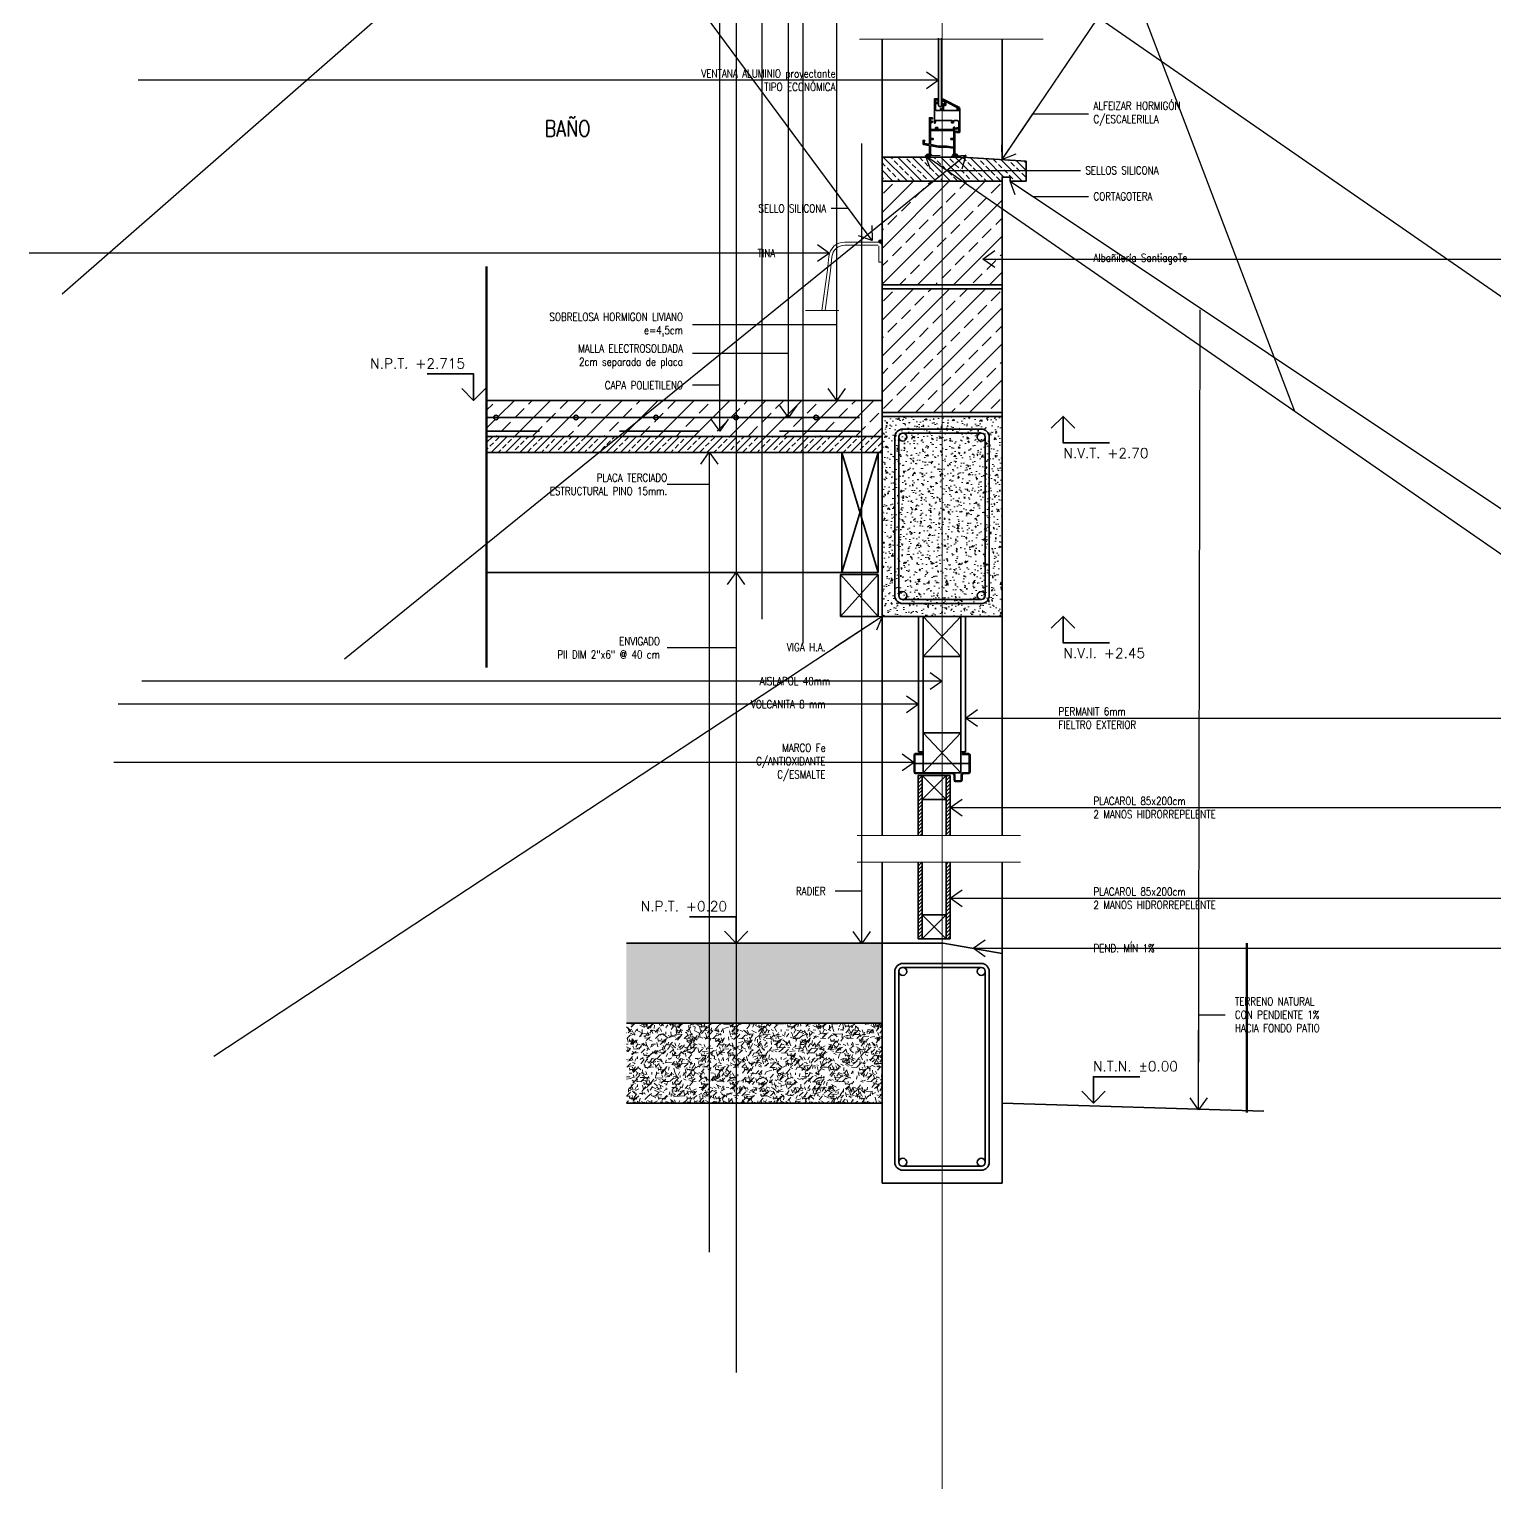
# Model space of a CAD drawing. Header units: metres. Extents: x 72 to 223, y -23 to 139.
# Drawn here: x 158.545 to 160.377, y 127.438 to 129.262 of the extents above; entities that cross this region are included whole.
import ezdxf

# ---------------------------------------------------------------- set-up
doc = ezdxf.new("R2010")
doc.units = ezdxf.units.M
doc.header["$LTSCALE"] = 5
doc.header["$MEASUREMENT"] = 0
doc.linetypes.add('HIDDEN', pattern=[0.375, 0.25, -0.125])
doc.layers.get('0').update_dxf_attribs({"color": 30})
for name, color, linetype, lineweight in [('A-ANNO-NOTE', 7, 'Continuous', 35), ('A-ANNO-SYMB', 3, 'Continuous', 18), ('A-DETL-MBND', 3, 'Continuous', 18), ('A-DETL-OTLN', 1, 'Continuous', 50), ('A-DETL-PATT', 8, 'Continuous', 18), ('A-ELEV-MBE1', 7, 'Continuous', 35), ('A-FLOR-OVHD', 3, 'HIDDEN', 18), ('A-WALL-BATT', 8, 'BATTING', 18), ('A-WALL-FULL', 7, 'Continuous', 35), ('A-WALL-FULL-EXTR', 7, 'Continuous', 35)]:
    doc.layers.add(name, color=color, linetype=linetype, lineweight=lineweight)
doc.styles.add('E-ROMANS', font='romans.shx', dxfattribs={"width": 0.8})
doc.linetypes.add('BATTING', pattern='A,0.0001,-0.1,[134,ltypeshp.shx,S=0.1,R=0,X=-0.1,Y=0],-0.2,[134,ltypeshp.shx,S=0.1,R=180,X=0.1,Y=0],-0.1', length=0.4001)
doc.dimstyles.new('E-0005_TICK_18', dxfattribs={"dimscale": 0.001, "dimtxt": 9, "dimasz": 9, "dimexe": 4.5, "dimexo": 3, "dimgap": 4.5, "dimtad": 0, "dimdec": 0, "dimlfac": 1000, "dimzin": 0, "dimdsep": 46, "dimtxsty": 'E-ROMANS', "dimblk": 'OBLIQUE', "dimcen": 4.5, "dimclrd": 256, "dimclre": 256, "dimclrt": 256, "dimadec": 0, "dimazin": 0, "dimtfac": 1, "dimtdec": 0, "dimtmove": 1, "dimatfit": 3, "dimldrblk": 'OPEN90', "dimfxl": 1, "dimtfill": 1, "dimtolj": 1, "dimtzin": 0, "dimarcsym": 0})
pattern_1 = [(45, (0, 0), (-0.02245064030267288, 0.02245064030267288), []), (45, (-0.01122532015133644, 0.01122532015133644), (-0.02245064030267288, 0.02245064030267288), [0.015875, -0.0079375])]

# ---------------------------------------------------------------- blocks, each defined once
blk = doc.blocks.new('_Oblique')
at = {"color": 0, "linetype": 'ByBlock', "lineweight": -2}
blk.add_line((-0.5, -0.5), (0.5, 0.5), dxfattribs=at)
blk = doc.blocks.new('NIVEL DS')
for points in [[(0, 0), (0, 0.0658523979373058), (0.1162625308497809, 0.0658523979373058)], [(0.02935353699649568, 0.02935353699649568), (0, 0), (-0.02935353699649568, 0.02935353699649568)]]:
    blk.add_lwpolyline(points)
at = {"style": 'E-ROMANS'}
blk.add_attdef('NIVEL', (-7.275957614183426e-12, 0.07944050769401656), '', height=0.025, dxfattribs=at)

msp = doc.modelspace()

# ---------------------------------------------------------------- hatches: boundary and pattern name
at = {"layer": 'A-DETL-PATT'}
h = msp.add_hatch(color=256, dxfattribs=at)
edge = h.paths.add_edge_path()
edge.add_arc((159.6684583497656, 129.104355341128), 0.001843048095963695, 0, 360)
h = msp.add_hatch(color=256, dxfattribs=at)
edge = h.paths.add_edge_path()
edge.add_arc((159.7036433961455, 129.104355341128), 0.001843048095963695, 0, 360)
h = msp.add_hatch(dxfattribs=at)
h.set_pattern_fill('BRASS', color=256, scale=0.002, angle=135, style=0)
h.set_pattern_definition([(135, (0, 0), (-0.008980256121069154, -0.008980256121069152), []), (135, (-0.004490128060534577, -0.004490128060534576), (-0.008980256121069154, -0.008980256121069152), [0.00635, -0.003175])])
h.paths.add_polyline_path([(159.791076779134, 129.0975058493514), (159.711179326877, 129.1025058029221), (159.686076797816, 129.1025096164625), (159.686076797816, 129.072505837637), (159.7610767978161, 129.0725058458371), (159.7610767946048, 129.0775058470085), (159.7710767820627, 129.0775058470086), (159.7710767820627, 129.0725058470086), (159.7910767820628, 129.0725058493514)])
h.paths.add_polyline_path([(159.686076797816, 129.1025096164626), (159.6110766575549, 129.1025210103769), (159.611076661071, 129.0725058458371), (159.611076797816, 129.0725058458371), (159.611076797816, 129.0725058294368), (159.686076797816, 129.0725058376369)])
h = msp.add_hatch(dxfattribs=at)
h.set_pattern_fill('BRASS', color=256, scale=0.005, angle=45, style=0)
h.set_pattern_definition(pattern_1)
h.paths.add_polyline_path([(159.686076797816, 128.9429865565869), (159.7610767978161, 128.9429865565869), (159.7610767978161, 129.0725058458371), (159.686076797816, 129.072505837637)])
h.paths.add_polyline_path([(159.686076797816, 129.072505837637), (159.611076797816, 129.0725058294368), (159.611076797816, 128.9429865565869), (159.686076797816, 128.9429865565869)])
h.paths.add_polyline_path([(159.686076797816, 128.9379865565869), (159.611076797816, 128.9379865565869), (159.6110767978159, 128.7834396764865), (159.686076797816, 128.7834396764865)])
h.paths.add_polyline_path([(159.686076797816, 128.7834396764865), (159.7610767978161, 128.7834396764865), (159.7610767978161, 128.9379865565869), (159.686076797816, 128.9379865565869)])
h = msp.add_hatch(color=256, dxfattribs=at)
edge = h.paths.add_edge_path()
edge.add_arc((159.6091144292407, 128.9970061241661), 0.001843048095963695, 0, 360)
h = msp.add_hatch(dxfattribs=at)
h.set_pattern_fill('BRASS', color=256, scale=0.005, angle=45, style=0)
h.set_pattern_definition(pattern_1)
h.paths.add_polyline_path([(159.1168051276366, 128.7984396764865), (159.1168051276366, 128.7769840874129), (159.1257953795019, 128.7769840874129, -1), (159.1315425124697, 128.7769840874129), (159.2257953795019, 128.7769840874129, -1), (159.2315425124697, 128.7769840874129), (159.3257953795019, 128.7769840874129, -1), (159.3315425124698, 128.7769840874129), (159.4257953795019, 128.7769840874129, -1), (159.4315425124697, 128.7769840874129), (159.5257953795019, 128.7769840874129, -1), (159.5315425124697, 128.7769840874129, -1), (159.5257953795019, 128.7769840874129), (159.4315425124697, 128.7769840874129, -1), (159.4257953795019, 128.7769840874129), (159.3315425124698, 128.7769840874129, -1), (159.3257953795019, 128.7769840874129), (159.2315425124697, 128.7769840874129, -1), (159.2257953795019, 128.7769840874129), (159.1315425124697, 128.7769840874129, -1), (159.1257953795019, 128.7769840874129), (159.1168051276366, 128.7769840874129), (159.1168051276366, 128.7534396764865), (159.611076797816, 128.7534396764865), (159.611076797816, 128.7784396764865), (159.611076797816, 128.7834396764865), (159.611076797816, 128.7984396764865)])
h = msp.add_hatch(dxfattribs=at)
h.set_pattern_fill('AR-CONC', color=256, scale=0.0001, angle=135, style=0)
h.set_pattern_definition([(355, (339.3811881089044, 67.79424981607343), (0.01175533794048302, 0.01400946503457718), [0.001905, -0.020955]), (49.99999999999999, (339.3811881089044, 67.79424981607343), (0.01101770065371545, -0.01600178890082975), [0.001524, -0.016764]), (304.549, (339.3821677169614, 67.79541726704684), (0.02277302368291714, -0.001992215808414074), [0.001619, -0.017809]), (358.8158, (339.3847802113528, 67.790657713625), (0.01619534128742705, 0.02214102432304705), [0.002857499999999999, -0.03143249999999998]), (308.3644, (339.3861298236397, 67.79250279563342), (0.03428264324821823, -0.0007086144335227522), [0.002428499999999999, -0.02671349999999999]), (53.81599999999999, (339.3847802113528, 67.790657713625), (0.03428263853310613, -0.0007085572019157396), [0.002286, -0.025146]), (24.00000000000001, (339.385678236965, 67.79335179046132), (0.003489526803562184, 0.01795205512851443), [0.001905, -0.020955]), (79, (339.385678236965, 67.79335179046132), (0.01739411931937545, -0.008653992652234552), [0.001524, -0.016764]), (333.5486, (339.3859690275576, 67.794847787994), (0.02088364560657961, 0.009298003961538634), [0.001619, -0.017809]), (7.499999999999999, (339.3811881089044, 67.79424981607343), (0.006197341367358698, -0.005760546906781041), [0, -0.0165608, 0, -0.017018, 0, -0.0168275]), (37.50000000000001, (339.3811881089044, 67.79424981607343), (0.01180870002746923, -0.002358972731942486), [0, -0.0097028, 0, -0.0161798, 0, -0.006413500000000001]), (77.5, (339.3771829146744, 67.79024462184344), (0.009182619558271356, 0.009992786303251578), [0, -0.006350000000000001, 0, -0.019812, 0, -0.026289]), (87.50000000000004, (339.3753868634502, 67.78844857061922), (0.01227223928811142, 0.008676390441821676), [0, -0.008255, 0, -0.0131572, 0, -0.018669])])
h.paths.add_polyline_path([(159.7610767978161, 128.7784396764865), (159.7610767978161, 128.5284396764865), (159.611076797816, 128.5284396764865), (159.611076797816, 128.7784396764865)])
h = msp.add_hatch(dxfattribs=at)
h.set_pattern_fill('BRASS', color=256, scale=0.002, angle=45, style=0)
h.set_pattern_definition([(45, (0, 0), (-0.008980256121069152, 0.008980256121069154), []), (45, (-0.004490128060534576, 0.004490128060534577), (-0.008980256121069152, 0.008980256121069154), [0.00635, -0.003175])])
h.paths.add_polyline_path([(159.611076797816, 128.7334396764865), (159.611076797816, 128.7534396764865), (159.1168051276366, 128.7534396764865), (159.1168051276366, 128.7334396764865)])
h = msp.add_hatch(dxfattribs=at)
h.set_pattern_fill('LINE', color=256, scale=0.001, angle=45, style=0)
h.set_pattern_definition([(45, (0, 0), (-0.002245064030267288, 0.002245064030267288), [])])
h.paths.add_polyline_path([(159.6610767978256, 128.3293901075618), (159.6560767978255, 128.3293901075544), (159.6560767978703, 128.2544175883876), (159.6610767978705, 128.2544175883876)])
h.paths.add_polyline_path([(159.6960767978255, 128.3293901076142), (159.6910767978256, 128.3293901076067), (159.6910767978705, 128.2544175883876), (159.6960767978703, 128.2544175883876)])
h.paths.add_polyline_path([(159.6560767978704, 128.2210064357572), (159.6610767978705, 128.2210064357572), (159.6610767978705, 128.1254386999267), (159.6560767978704, 128.1254386999342)])
h = msp.add_hatch(dxfattribs=at)
h.set_pattern_fill('LINE', color=256, scale=0.001, angle=45.00000000000001, style=0)
h.set_pattern_definition([(45.00000000000001, (339.4175803964099, 67.79424981608094), (0.002245064030267288, -0.002245064030267288), [])])
h.paths.add_polyline_path([(159.6910767978705, 128.2210064357647), (159.6960767978706, 128.2210064357647), (159.6960767978706, 128.1254386999342), (159.6910767978705, 128.1254386999417)])
h = msp.add_hatch(dxfattribs=at)
h.set_pattern_fill('AR-CONC', color=256, scale=5e-05, angle=135, style=0)
h.set_pattern_definition([(355, (339.3811881089044, 67.79424981607343), (0.005877668970241509, 0.00700473251728859), [0.0009525000000000001, -0.0104775]), (49.99999999999999, (339.3811881089044, 67.79424981607343), (0.005508850326857724, -0.008000894450414877), [0.0007620000000000001, -0.008382]), (304.549, (339.3816779129329, 67.79483354156014), (0.01138651184145857, -0.000996107904207037), [0.0008095000000000001, -0.008904500000000001]), (358.8158, (339.3829841601286, 67.79245376484923), (0.008097670643713525, 0.01107051216152352), [0.001428749999999999, -0.01571624999999999]), (308.3644, (339.383658966272, 67.79337630585343), (0.01714132162410911, -0.0003543072167613761), [0.001214249999999999, -0.01335675]), (53.81599999999999, (339.3829841601286, 67.79245376484923), (0.01714131926655307, -0.0003542786009578698), [0.001143, -0.012573]), (24.00000000000001, (339.3834331729347, 67.79380080326737), (0.001744763401781092, 0.008976027564257215), [0.0009525000000000001, -0.0104775]), (79, (339.3834331729347, 67.79380080326737), (0.008697059659687726, -0.004326996326117276), [0.000762, -0.008381999999999999]), (333.5486, (339.383578568231, 67.79454880203372), (0.01044182280328981, 0.004649001980769317), [0.0008095000000000001, -0.008904500000000001]), (7.499999999999999, (339.3811881089044, 67.79424981607343), (0.003098670683679349, -0.00288027345339052), [0, -0.0082804, 0, -0.008509000000000001, 0, -0.008413750000000001]), (37.50000000000001, (339.3811881089044, 67.79424981607343), (0.005904350013734615, -0.001179486365971243), [0, -0.0048514, 0, -0.0080899, 0, -0.00320675]), (77.5, (339.3791855117894, 67.79224721895844), (0.004591309779135678, 0.004996393151625789), [0, -0.003175, 0, -0.009906, 0, -0.0131445]), (87.50000000000004, (339.3782874861773, 67.79134919334632), (0.00613611964405571, 0.004338195220910838), [0, -0.0041275, 0, -0.0065786, 0, -0.0093345])])
h.paths.add_polyline_path([(159.611076797816, 128.1200250517696), (159.611076797816, 128.0200250517696), (159.291748320881, 128.0200250517696), (159.2917483208811, 128.1200250517696)])
h = msp.add_hatch(dxfattribs=at)
h.set_pattern_fill('GRAVEL', color=256, scale=0.001, angle=135, style=0)
h.set_pattern_definition([(176.9872, (339.4120801899609, 67.78922087264564), (-0.305329028827521, 0.01796058877666498), [0.003417209999999999, -0.3383049999999999]), (220.0303, (339.4086676926349, 67.78940047776805), (0.2334868810489833, 0.1975661100570083), [0.00586405, -0.58054]), (272.4896, (339.4041775645744, 67.7856287701972), (-0.01796083591410649, 0.3771708193866129), [0.00413482, -0.409347]), (137.7263, (339.3926828367394, 67.7831142984833), (0.3771705635087281, -0.3412496950004952), [0.00534005, -0.528664]), (112.1662999999999, (339.3887315240461, 67.78670640093173), (0.1257234532860358, -0.3053290856092168), [0.00523634, -0.518398]), (47.72629999999999, (339.3867558676994, 67.79155573923711), (-0.3412496950004952, -0.3771705635087281), [0.00534005, -0.528664]), (7.305799999999993, (339.3903479701479, 67.79550705193037), (-0.413091768970128, -0.05388184434795246), [0.007061939999999999, -0.6991310000000001]), (332.7447, (339.3973525699223, 67.79640507754249), (0.5208552211018236, -0.2694075467402266), [0.006667200000000001, -0.660053]), (283.5703999999999, (339.4032795389622, 67.79335179046132), (0.08980224955131447, -0.3771705194633477), [0.00535813, -0.530455]), (229.7636, (339.4045367748192, 67.78814324191111), (0.179605135788058, 0.2155258231623043), [0.00611713, -0.299739]), (182.6026, (339.4005854621259, 67.78347350872815), (-0.4130915310262343, -0.01796077575681343), [0.007910780000000001, -0.783168]), (266.1859, (339.4102841387366, 67.80107481072545), (-0.01796059792297926, -0.2334864132963072), [0.00270005, -0.267306]), (233.5308, (339.4101045336142, 67.79838073388913), (0.197565187740539, 0.2694074177290746), [0.005136819999999999, -0.508546]), (180, (339.4070512465331, 67.79424981607343), (-0.0179605, 0.01796049999999999), [0.00359209, -0.0323289]), (201.8014, (339.4079492721452, 67.79083731874744), (0.1257240460207551, 0.05388168204594174), [0.00193441, -0.191506]), (113.1986, (339.4061532209209, 67.79011889825773), (0.03592104659435559, -0.07184209627842603), [0.00273566, -0.134048]), (14.03620000000001, (339.4050755901865, 67.79263336997164), (0.08980253231455215, 0.01796042736208452), [0.0044432, -0.143663]), (243.4349, (339.4093861131246, 67.79371100070617), (0.01796055534535882, 0.05388152640722424), [0.003212869999999999, -0.07710899999999996]), (28.6105, (339.3957361238205, 67.7797018011573), (0.2334866461648731, 0.1257237968653482), [0.004500880000000001, -0.445588]), (334.6538, (339.3996874365138, 67.78185706262636), (-0.2694072040526087, 0.1257235064980787), [0.00377599, -0.3738219999999999]), (111.8014, (339.412978215573, 67.79011889825773), (0.05388168204594174, -0.1257240460207551), [0.0038688, -0.189572]), (61.38949999999998, (339.4115413745936, 67.79371100070617), (-0.1257237968653482, -0.2334866461648732), [0.004500880000000001, -0.445588]), (65.55599999999998, (339.3846006062304, 67.79083731874744), (-0.05388169178224492, -0.1257236535793832), [0.004340349999999998, -0.212677]), (110.2249, (339.3863966574546, 67.7947886314407), (0.1077631909918655, -0.2873678948573253), [0.003636719999999998, -0.3600359999999999]), (338.1986, (339.3951973084532, 67.8082590156223), (0.1257240460207551, -0.05388168204594169), [0.0038688, -0.189572]), (27.646, (339.3987894109017, 67.80682217464293), (-0.305328612356172, -0.1616447311387291), [0.004257829999999998, -0.4215239999999998]), (335.556, (339.3863966574546, 67.79945836462366), (-0.1257236535793833, 0.05388169178224485), [0.00217018, -0.214848]), (303.6901, (339.3941196777188, 67.80718138488777), (0.05388139529102454, -0.08980224247375371), [0.00129515, -0.12822]), (239.0362, (339.3948380982084, 67.80610375415324), (0.03592109343124325, 0.07184205574844024), [0.00523634, -0.0994905]), (218.991, (339.3921440213721, 67.80161362609272), (0.1975653278709311, 0.1616443872700552), [0.00485267, -0.480414]), (101.3099, (339.4034591440846, 67.79424981607343), (0.0179604714274018, -0.05388150823382346), [0.00366324, -0.0879178]), (51.8428, (339.402740723595, 67.79784191852187), (0.2694076490191169, 0.3412500197446586), [0.00639557, -0.63316]), (344.0546000000001, (339.4066920362882, 67.80287086194966), (-0.1975651678080299, 0.05388140410857371), [0.00261508, -0.258894]), (315, (339.4092065080022, 67.80215244145998), (3.469446951953614e-18, -0.03592102448427661), [0.001524, -0.023876]), (284.7436, (339.3923236264945, 67.8007156004806), (-0.05388162557891775, 0.1975654189911001), [0.00352867, -0.349339]), (356.9872, (339.3932216521066, 67.7973031031546), (0.3053290288275209, -0.01796058877666507), [0.006834430000000001, -0.334888]), (45.00000000000001, (339.4000466467587, 67.79694389290975), (0.03592102448427661, 3.469446951953614e-18), [0.006604, -0.018796]), (79.6952, (339.4047163799416, 67.80161362609272), (-0.05388121358193168, -0.3053284088789328), [0.004016099999999999, -0.397593]), (150.9454, (339.4054348004313, 67.80556493878598), (-0.08980277817159418, 0.0538816620505005), [0.003698289999999999, -0.1812169999999999]), (197.3540000000001, (339.4022019082277, 67.8073609900102), (-0.5208548481188534, -0.1616443773593826), [0.006021449999999998, -0.5961249999999997]), (229.5739, (339.3964545443102, 67.80556493878598), (-0.2155262875741455, -0.2514471382688211), [0.00637029, -0.630658]), (229.5739, (339.3964545443102, 67.80556493878598), (-0.2155262875741455, -0.2514471382688211), [0.00637029, -0.630658])])
h.paths.add_polyline_path([(159.6110767978161, 127.9200250517696), (159.291748320881, 127.9200250517696), (159.291748320881, 128.0200250517696), (159.611076797816, 128.0200250517696)])

# ---------------------------------------------------------------- linework, layer by layer
at = {"layer": 'A-ANNO-SYMB'}
msp.add_lwpolyline([(159.686076797816, 130.4735785784787), (159.686076797816, 127.4379878439445)], dxfattribs=at)
at = {"layer": 'A-DETL-MBND'}
for p, q in [((159.5644561687265, 128.996207781948), (159.606076797816, 128.996207781948)), ((159.5428998345465, 128.9616419525713), (159.5445554249223, 128.9781978563284)), ((159.5468492305245, 128.9609364098664), (159.548535573683, 128.9777998414523)), ((159.5644561687265, 128.992207781948), (159.6060767978159, 128.992207781948)), ((159.6070767978158, 128.991207781948), (159.6070767978161, 128.971207781948)), ((159.611076797816, 128.991207781948), (159.611076797816, 128.971207781948))]:
    msp.add_line(p, q, dxfattribs=at)
for points in [[(159.5428998345465, 128.9616419525713), (159.5360214758837, 128.9109288919669)], [(159.5468492305245, 128.9609364098664), (159.539902135166, 128.9109288919669)], [(159.611076797816, 128.971207781948), (159.6070767978161, 128.971207781948)]]:
    msp.add_lwpolyline(points, dxfattribs=at)
for centre, radius, start, end in [((159.5644561687265, 128.976207781948), 0.0200000000000142, 90, 174.2894068625158), ((159.606076797816, 128.991207781948), 0.004999999999995453, 0, 90), ((159.5644561687264, 128.9762077819479), 0.01599999999999722, 89.99999999969549, 174.2894068624095)]:
    msp.add_arc(centre, radius, start, end, dxfattribs=at)
at = {"layer": 'A-DETL-OTLN'}
msp.add_line((160.0669861155853, 127.9083134816036), (160.0669861155853, 128.1200250517695), dxfattribs=at)
msp.add_lwpolyline([(159.1168051276366, 128.9657001439321), (159.1168051276366, 128.4643476764827)], dxfattribs=at)
at = {"layer": 'A-ELEV-MBE1', "ltscale": 2.5}
for p, q in [((159.611076657555, 129.2499969033003), (159.6110766575549, 129.1025210103769)), ((159.7610767804905, 129.0994819946622), (159.7610767243151, 129.2499969033002))]:
    msp.add_line(p, q, dxfattribs=at)
at = {"layer": 'A-ELEV-MBE1'}
for p, q in [((159.611076797816, 128.5284396764865), (159.6110767978159, 128.2544175883876)), ((159.7610767978161, 128.5284396764865), (159.761076797816, 128.2544175883876)), ((159.721076797816, 128.344400748795), (159.651076797816, 128.3444007487949)), ((159.611076797816, 128.2210064357572), (159.611076797816, 128.1200250517696)), ((159.761076797816, 128.2210064357572), (159.7610767978161, 128.1070780060985))]:
    msp.add_line(p, q, dxfattribs=at)
for points in [[(159.745076797816, 128.7524396764865), (159.745076797816, 128.5544396764865, -0.4142135623730887), (159.735076797816, 128.5444396764865), (159.637076797816, 128.5444396764865, -0.4142135623730238), (159.627076797816, 128.5544396764865), (159.627076797816, 128.7524396764865, -0.4142135623731277), (159.637076797816, 128.7624396764865), (159.735076797816, 128.7624396764865, -0.4142135623730301)], [(159.7400767978161, 128.7524396764865), (159.7400767978161, 128.5544396764865, -0.414213562373095), (159.735076797816, 128.5494396764865), (159.637076797816, 128.5494396764865, -0.414213562373095), (159.632076797816, 128.5544396764865), (159.632076797816, 128.7524396764865, -0.4142135623731283), (159.637076797816, 128.7574396764865), (159.735076797816, 128.7574396764865, -0.414213562373095)], [(159.745076797816, 128.0844923654965), (159.745076797816, 127.8460250517697, -0.4142135623730887), (159.735076797816, 127.8360250517697), (159.637076797816, 127.8360250517697, -0.4142135623730238), (159.627076797816, 127.8460250517697), (159.627076797816, 128.0844923654965, -0.4142135623731277), (159.637076797816, 128.0944923654964), (159.735076797816, 128.0944923654964, -0.4142135623730301)], [(159.7400767978161, 128.0844923654965), (159.7400767978161, 127.8460250517697, -0.414213562373095), (159.735076797816, 127.8410250517697), (159.637076797816, 127.8410250517697, -0.414213562373095), (159.632076797816, 127.8460250517697), (159.632076797816, 128.0844923654965, -0.4142135623731283), (159.637076797816, 128.0894923654965), (159.735076797816, 128.0894923654965, -0.414213562373095)]]:
    msp.add_lwpolyline(points, format="xyb", close=True, dxfattribs=at)
for centre in [(159.637076797816, 128.7524396764865), (159.7350767978161, 128.7524396764865), (159.637076797816, 128.5544396764865), (159.735076797816, 128.5544396764865), (159.637076797816, 128.0844923654965), (159.7350767978161, 128.0844923654965), (159.637076797816, 127.8460250517697), (159.735076797816, 127.8460250517697)]:
    msp.add_circle(centre, 0.004999999999993454, dxfattribs=at)
at = {"layer": 'A-FLOR-OVHD'}
for p, q in [((159.5828068553548, 129.2499969033003), (159.8123575610556, 129.2499969033003)), ((159.579922439342, 128.2544175883876), (159.7842320923834, 128.2544175883876)), ((159.579922439342, 128.2210064357572), (159.7842320923835, 128.2210064357572))]:
    msp.add_line(p, q, dxfattribs=at)
msp.add_lwpolyline([(159.5156355066945, 128.9109288919669), (159.5570850642655, 128.9109288919669)], dxfattribs=at)
at = {"layer": 'A-WALL-BATT', "ltscale": 0.018}
msp.add_line((159.686076797816, 128.4784396764865), (159.686076797816, 128.3829007487949), dxfattribs=at)
at = {"layer": 'A-WALL-FULL'}
for p, q in [((159.611076797816, 128.7984396764864), (159.1168051276366, 128.7984396764865)), ((159.1168051276366, 128.7534396764865), (159.611076797816, 128.7534396764865)), ((159.7610767978161, 127.8200250517696), (159.7610767978161, 128.1070780060985)), ((159.7610767978161, 127.9200250517696), (160.0881008915936, 127.9100250517696)), ((159.6110767978161, 127.8200250517696), (159.7610767978161, 127.8200250517696))]:
    msp.add_line(p, q, dxfattribs=at)
for points in [[(159.58299349777, 128.7769840874129), (159.1168051276366, 128.7769840874129)], [(159.7610767978161, 128.7784396764865), (159.7610767978161, 128.5284396764865), (159.611076797816, 128.5284396764865), (159.611076797816, 128.7784396764865), (159.7610767978161, 128.7784396764865)], [(159.7610767978161, 128.1070780060985), (159.6874690853214, 128.1200250517696), (159.2917483208811, 128.1200250517696)], [(159.611076797816, 128.1200250517696), (159.6110767978161, 127.8200250517696)], [(159.6110767978161, 128.0200250517696), (159.2917483208811, 128.0200250517696)], [(159.6110767978161, 127.9200250517696), (159.2917483208811, 127.9200250517696)]]:
    msp.add_lwpolyline(points, dxfattribs=at)
for centre in [(159.1286689459858, 128.7769840874129), (159.2286689459858, 128.7769840874129), (159.3286689459858, 128.7769840874129), (159.4286689459858, 128.7769840874129), (159.5286689459858, 128.7769840874129)]:
    msp.add_circle(centre, 0.002873566483906131, dxfattribs=at)
at = {"layer": 'A-WALL-FULL-EXTR'}
for p, q in [((159.6110766575549, 129.1025210103769), (159.611076661071, 129.0725058294368)), ((159.7910767791341, 129.0975058493514), (159.7111793268767, 129.1025058029221)), ((159.7910767791341, 129.0975058493514), (159.7910767820628, 129.0725058493514)), ((159.6110766610693, 129.0725058294368), (159.7610767978161, 129.0725058458371)), ((159.7710767820627, 129.0725058470085), (159.7910767820628, 129.0725058493514)), ((159.611076797816, 128.9379865565869), (159.611076797816, 128.9429865565869)), ((159.611076797816, 128.9429865565869), (159.7610767978161, 128.9429865565869)), ((159.7610767978161, 128.9429865565869), (159.7610767978161, 128.9379865565869)), ((159.611076797816, 128.7784396764865), (159.611076797816, 128.7834396764865)), ((159.611076797816, 128.7834396764865), (159.7610767978161, 128.7834396764865)), ((159.7610767978161, 128.7834396764865), (159.7610767978161, 128.7784396764865)), ((159.1168051276366, 128.7334396764865), (159.611076797816, 128.7334396764865)), ((159.606076797816, 128.5834396764864), (159.1168051276366, 128.5834396764864)), ((159.6566659973761, 128.3590062951705), (159.6566659973761, 128.5284396764865)), ((159.7154875982559, 128.3590062951705), (159.7154875982559, 128.5284396764865)), ((159.6626659973761, 128.3829007487949), (159.6626659973761, 128.4784396764865)), ((159.7094875982559, 128.3829007487949), (159.7094875982559, 128.4784396764865)), ((159.6566659973761, 128.3590062951705), (159.6626659973761, 128.3590062951705)), ((159.6610767978159, 128.3559007487949), (159.6610767978159, 128.3569007487949)), ((159.7154875982559, 128.3590062951705), (159.7094875982559, 128.3590062951705)), ((159.711076797816, 128.3569007487949), (159.711076797816, 128.3559007487949)), ((159.6910767981287, 128.3293901074944), (159.6610767981277, 128.2992779381252)), ((159.6910767981277, 128.2992779381251), (159.6610767981287, 128.3293901074945)), ((159.6910767978705, 128.2992779383823), (159.6610767973563, 128.2992779383823)), ((159.6910767981736, 128.1254386999942), (159.6610767981277, 128.1554386999941)), ((159.6910767981277, 128.1554386999942), (159.6610767981736, 128.1254386999941)), ((159.6910767978705, 128.155438699737), (159.6610767973563, 128.155438699737))]:
    msp.add_line(p, q, dxfattribs=at)
for points in [[(159.6815477861435, 129.2513484826596), (159.6815477861434, 129.1665314488246)], [(159.6855135435433, 129.2513484826596), (159.6855135435433, 129.1665314488246)], [(159.7111793268767, 129.1025058029221), (159.6110766575549, 129.1025210103769)], [(159.611076797816, 129.0725058458371), (159.611076797816, 128.9429865565869)], [(159.7710767820627, 129.0725058470085), (159.7710767820627, 129.0775058470085), (159.7610767946047, 129.0775058470085), (159.7610767978161, 129.0725058458371)], [(159.7610767978161, 128.9429865565869), (159.7610767978161, 129.0725058458371)], [(159.7610767978161, 128.7834396764865), (159.7610767978161, 128.9379865565869), (159.611076797816, 128.9379865565869), (159.611076797816, 128.7834396764865)], [(159.561076797816, 128.5834396764864), (159.561076797816, 128.7334396764865), (159.606076797816, 128.7334396764865), (159.606076797816, 128.5834396764864)], [(159.606076797816, 128.5834396764864), (159.561076797816, 128.7334396764865)], [(159.561076797816, 128.5834396764864), (159.606076797816, 128.7334396764865)], [(159.606076797816, 128.5809318228215), (159.5592551969362, 128.5809318228215), (159.5592551969361, 128.5284396764865), (159.6060767978159, 128.5284396764865), (159.606076797816, 128.5809318228215)], [(159.606076797816, 128.5809318228215), (159.5592551969361, 128.5284396764865)], [(159.5592551969362, 128.5809318228215), (159.6060767978159, 128.5284396764865)], [(159.7094875982559, 128.5284396764865), (159.6626659973761, 128.5284396764865), (159.6626659973761, 128.4784396764865), (159.7094875982559, 128.4784396764865), (159.7094875982559, 128.5284396764865)], [(159.7094875982559, 128.5284396764865), (159.6626659973761, 128.4784396764865)], [(159.6626659973761, 128.5284396764865), (159.7094875982559, 128.4784396764865)], [(159.7094875982559, 128.3829007487949), (159.6626659973761, 128.3829007487949), (159.6626659973761, 128.3329007487949), (159.7094875982559, 128.3329007487949), (159.7094875982559, 128.3829007487949)], [(159.7094875982559, 128.3829007487949), (159.6626659973761, 128.3329007487949)], [(159.6626659973761, 128.3829007487949), (159.7094875982559, 128.3329007487949)], [(159.6560767978704, 128.2544175883875), (159.6560767978255, 128.3293901075544), (159.6960767978255, 128.3293901076142), (159.6960767978703, 128.2544175883876)], [(159.6610767978705, 128.2544175883952), (159.6610767978256, 128.3293901075619), (159.6910767978256, 128.3293901076067), (159.6910767978705, 128.25441758838)], [(159.6560767978704, 128.2210064357573), (159.6560767978704, 128.1254386999342), (159.6960767978704, 128.1254386998744), (159.6960767978704, 128.2210064357572)], [(159.6610767978705, 128.2210064357496), (159.6610767978705, 128.1254386999267), (159.6910767978705, 128.1254386998819), (159.6910767978705, 128.2210064357648)]]:
    msp.add_lwpolyline(points, dxfattribs=at)
for points in [[(159.6789515740286, 129.1704438772798), (159.6782575664836, 129.1704438772798, -0.4142135623730952), (159.6777618468086, 129.1709395969548), (159.6777618468086, 129.1739139150047, -0.4142135623730951), (159.6782575664836, 129.1744096346797), (159.6789515740286, 129.1744096346797, -0.3419987131196464), (159.67943155254, 129.1740378449234, 0.3419987131196464), (159.6799115310514, 129.1736660551672), (159.6799430133786, 129.1736660551672, 0.4142135623730952), (159.6804387330535, 129.1741617748422), (159.6804387330535, 129.1749053543547, 0.4142135623730952), (159.6799430133786, 129.1754010740297), (159.6769686953286, 129.1754010740297, 0.4142135623730951), (159.6764729756536, 129.1749053543547), (159.6764729756536, 129.1453604617252, 0.4142135623730951), (159.6769686953286, 129.1448647420501), (159.6771669831986, 129.1448647420501, 0.276983964948434), (159.6776043829118, 129.1451271818781), (159.678122882301, 129.1460993682328, 0.2679491925987909), (159.6781062087179, 129.1465948074199), (159.6776795881604, 129.1472794689551, -0.5886190697412843), (159.6781003142906, 129.1480373479701), (159.6987803610283, 129.1480373479701, -0.414213562373097), (159.6992760807032, 129.1475416282951), (159.6992760807032, 129.1470459086201, -0.4142135623730951), (159.6987803610283, 129.1465501889452), (159.6982846413532, 129.1465501889452, 0.4142135623730929), (159.6977889216783, 129.1460544692701), (159.6977889216783, 129.1457570374651, 0.414213562373097), (159.6982846413532, 129.1452613177902), (159.7000692321832, 129.1452613177902, 0.4142135623730952), (159.7005649518582, 129.1457570374651), (159.7005649518582, 129.1475416282951, -0.4142135623730952), (159.7010606715332, 129.1480373479701), (159.7054230046732, 129.1480373479701, -0.4142135623730951), (159.7069101636982, 129.1465501889452), (159.7069101636982, 129.1396101134953, -0.4142135623730951), (159.7064144440231, 129.1391143938202), (159.7047289971282, 129.1391143938202, 0.4142135623730951), (159.7042332774531, 129.1386186741452), (159.7042332774531, 129.1378750946328, 0.4142135623730951), (159.7047289971282, 129.1373793749578), (159.7047604794553, 129.1373793749578, 0.3419987131196508), (159.7052404579667, 129.137751164714, -0.3419987131196507), (159.7057204364782, 129.1381229544703), (159.7064144440231, 129.1381229544703, -0.4142135623730951), (159.7069101636982, 129.1376272347952), (159.7069101636982, 129.1346529167453, -0.4142135623730951), (159.7064144440231, 129.1341571970703), (159.7057204364782, 129.1341571970703, -0.3419987131196544), (159.7052404579667, 129.1345289868266, 0.3419987131196549), (159.7047604794553, 129.1349007765828), (159.7047289971282, 129.1349007765828, 0.4142135623730951), (159.7042332774531, 129.1344050569078), (159.7042332774531, 129.1336614773953, 0.4142135623730951), (159.7047289971282, 129.1331657577203), (159.7077033151781, 129.1331657577203, 0.4142135623730952), (159.7081990348531, 129.1336614773953), (159.7081990348531, 129.1632063700249, 0.4142135623730952), (159.7077033151781, 129.1637020896999), (159.7075050273081, 129.1637020896999, 0.276983964948434), (159.7070676275949, 129.1634396498719), (159.7065491282058, 129.1624674635172, 0.2679491925987932), (159.7065658017887, 129.1619720243302), (159.7069924223462, 129.1612873627949, -0.5886190697412856), (159.7065716962161, 129.1605294837799), (159.6858916494785, 129.1605294837799, -0.4142135623730952), (159.6853959298034, 129.1610252034549), (159.6853959298034, 129.1615209231299, -0.414213562373094), (159.6858916494785, 129.1620166428049), (159.6863873691534, 129.1620166428049, 0.4142135623730952), (159.6868830888284, 129.1625123624799), (159.6868830888284, 129.1628097942849, 0.414213562373094), (159.6863873691534, 129.1633055139599), (159.6846027783235, 129.1633055139599, 0.4142135623730951), (159.6841070586485, 129.1628097942849), (159.6841070586485, 129.1610252034549, -0.4142135623730951), (159.6836113389735, 129.1605294837799), (159.6792490058336, 129.1605294837799, -0.4142135623730948), (159.6777618468086, 129.1620166428049), (159.6777618468086, 129.1689567182548, -0.4142135623730952), (159.6782575664836, 129.1694524379298), (159.6799430133786, 129.1694524379298, 0.4142135623730952), (159.6804387330535, 129.1699481576048), (159.6804387330535, 129.1706917371173, 0.4142135623730952), (159.6799430133786, 129.1711874567922), (159.6799115310514, 129.1711874567922, 0.3419987131196461), (159.67943155254, 129.170815667036, -0.3419987131196464)], [(159.7048634222066, 129.1624322177788, 0.2679491925987917), (159.7048800957897, 129.1619367785918), (159.7052933451302, 129.1612735758393, 0.2589550497626292), (159.7057140712605, 129.1610400155043), (159.706064519657, 129.1610400155043, 0.5886190697412826), (159.7064852457871, 129.1617978945193), (159.7063675139188, 129.1619868363796, -0.2679491925987916), (159.7063508403357, 129.1624822755666), (159.7068693397249, 129.1634544619214, -0.2769839649484346), (159.7073067394381, 129.1637169017493), (159.7077033151781, 129.1637169017493, 0.7813698052570087), (159.7078428960419, 129.1642769794396), (159.6876114432764, 129.1750288084636, 0.5657037792139852), (159.6868830888284, 129.1745910653214), (159.6868830888284, 129.1721937081917, 1), (159.6878745281784, 129.1721937081917), (159.6878745281784, 129.1726045988887, -0.5657037792139855), (159.6886028826264, 129.1730423420309), (159.6892968901714, 129.1726735177773, -0.2773808344539093), (159.6895599750734, 129.1722357746351), (159.6895599750734, 129.1689715303042, -0.4142135623730951), (159.6890642553984, 129.1684758106292), (159.6883387655263, 129.1684758106292, -0.3419987131196454), (159.6878587870148, 129.1688476003854, 0.8810176860692437), (159.6868830888284, 129.1687236704667), (159.6868830888284, 129.1620314548543, -0.414213562373094), (159.6863873691534, 129.1615357351793), (159.6861890812835, 129.1615357351793, 0.9999999999999962), (159.6861890812835, 129.1605442958293), (159.6873788085034, 129.1605442958293, 0.4142135623730952), (159.6878745281784, 129.1610400155043), (159.6878745281784, 129.1666912197992, -0.4142135623730952), (159.6883702478534, 129.1671869394742), (159.6903531265534, 129.1671869394742, 0.4142135623730952), (159.6908488462284, 129.1676826591492), (159.6908488462284, 129.1710239235162, -0.5657037792139855), (159.6915772006764, 129.1714616666584), (159.7052430887068, 129.1641990497189, -0.414645415609655), (159.705447853647, 129.1635280267297)], [(159.6742294326382, 129.1512690804143), (159.6742294326382, 129.1505255009018, -0.4142135623731045), (159.6737337129632, 129.1500297812268), (159.6737336138193, 129.1500297812268, -0.4142135623730951), (159.6732379932882, 129.1505254017578), (159.6732379932882, 129.1507733607393), (159.6720482660682, 129.1507733607393, 0.4142135623730914), (159.6715525463933, 129.1502776410643), (159.6715525463933, 129.1473033230143, 0.4142135623730877), (159.6720482660682, 129.1468076033393), (159.6732379932882, 129.1468076033393), (159.6732379932882, 129.1470555623208, -0.4142135623730783), (159.6737336138193, 129.1475511828519), (159.6737337129632, 129.1475511828519, -0.4142135623731075), (159.6742294326382, 129.1470554631768), (159.6742294326382, 129.1463118836644, -0.4142135623730904), (159.6737337129632, 129.1458161639893), (159.6720482660682, 129.1458161639893, 0.4142135623730949), (159.6715525463933, 129.1453204443144), (159.6715525463933, 129.1373889295145, 0.4142135623730924), (159.6720482660682, 129.1368932098395), (159.677405310308, 129.1368932098395, 0.4142135623730956), (159.677901029983, 129.1373889295145), (159.677901029983, 129.1391735203445, -0.4142135623730966), (159.678396749658, 129.1396692400195), (159.680181340488, 129.1396692400195, -0.4142135623730931), (159.6806770601629, 129.1391735203445), (159.6806770601629, 129.1388760885395, -0.4142135623730951), (159.680181340488, 129.1383803688645), (159.679685620813, 129.1383803688645, 0.4142135623730951), (159.679189901138, 129.1378846491895), (159.679189901138, 129.1373889295145, 0.4142135623730955), (159.679685620813, 129.1368932098395), (159.6859213710255, 129.1368932098395, -0.198912367379651), (159.6862718977693, 129.1367480169083), (159.686622424513, 129.1363974901645), (159.6869729512568, 129.1367480169083, -0.198912367379654), (159.6873234780005, 129.1368932098395), (159.7005406183352, 129.1368932098395, 0.542743794877796), (159.7008124149536, 129.1373114401415), (159.7003070800176, 129.1384484437474, -0.2387287399704467), (159.7003296691733, 129.1388957204091), (159.7008555671783, 129.1398160419177, -0.2691426359079317), (159.7012859723864, 129.1400658157595), (159.7014940147628, 129.1400658157595, -0.4142135623730822), (159.7019897344378, 129.1395700960844), (159.7019897344378, 129.105068006705, -0.4142135623730945), (159.7014940147628, 129.10457228703), (159.7000068557378, 129.10457228703, -0.4142135623730951), (159.6995111360628, 129.105068006705), (159.6995111360628, 129.10536543851, -0.4142135623730951), (159.7000068557378, 129.105861158185), (159.7002051436078, 129.105861158185, 0.414213562373096), (159.7007008632828, 129.10635687786), (159.7007008632828, 129.1129892310226, 0.3639702342662011), (159.700291224426, 129.1134774196019), (159.6915095706145, 129.1150258621041, 0.0436609429085129), (159.6914234897963, 129.1150333931998), (159.6817658965078, 129.1150333931998, -0.04366094290851157), (159.6816798156895, 129.1150409242955), (159.6721343468865, 129.116724047989, 0.4663076581549989), (159.6715525463933, 129.1162358594098), (159.6715525463933, 129.10635687786, 0.4142135623730934), (159.6720482660682, 129.105861158185), (159.6722465539382, 129.105861158185, -0.4142135623730951), (159.6727422736132, 129.10536543851), (159.6727422736132, 129.105068006705, -0.4142135623730951), (159.6722465539382, 129.10457228703), (159.6707593949132, 129.10457228703, -0.4142135623730951), (159.6702636752383, 129.105068006705), (159.6702636752383, 129.1166379396762, 0.3639702342662031), (159.6698540363815, 129.1171261282555), (159.6627417992952, 129.118380207547, -0.363970234266203), (159.6623321604384, 129.1188683961263), (159.6623321604384, 129.1229139150047, -0.4142135623730914), (159.6628278801134, 129.1234096346797), (159.6641167512684, 129.1234096346797, -0.4142135623730997), (159.6646124709434, 129.1229139150047), (159.6646124709434, 129.1229138158608, -0.4142135623730951), (159.6641168504123, 129.1224181953297), (159.6641167512684, 129.1224181953297, 0.4142135623730951), (159.6636210315934, 129.1219224756547), (159.6636210315934, 129.119949887437, 0.3639702342662034), (159.6640306704502, 129.1194616988577), (159.6696818747451, 129.1184652390671, 0.4663076581549974), (159.6702636752383, 129.1189534276463), (159.6702636752383, 129.1512690804143, -0.4142135623730945), (159.6707593949132, 129.1517648000893), (159.6737337129632, 129.1517648000893, -0.4142135623730883)], [(159.6916223322293, 129.116314733259), (159.7001190627896, 129.1148165304134, 0.466307658154998), (159.7007008632828, 129.1153047189927), (159.7007008632828, 129.1239053543547, 0.4142135623730952), (159.7002051436078, 129.1244010740297), (159.6975282573628, 129.1244010740297, -0.414213562373122), (159.6970325376879, 129.1248967937047), (159.6970325376879, 129.1251942255097, -0.4142135623730639), (159.6975282573628, 129.1256899451847), (159.7002051436078, 129.1256899451847, 0.4142135623730951), (159.7007008632828, 129.1261856648597), (159.7007008632828, 129.1351086190095, 0.4142135623730948), (159.7002051436078, 129.1356043386845), (159.6720482660682, 129.1356043386845, 0.4142135623730977), (159.6715525463933, 129.1351086190095), (159.6715525463933, 129.1261856648597, 0.41421356237309), (159.6720482660682, 129.1256899451847), (159.6747251523132, 129.1256899451847, -0.4142135623730924), (159.6752208719882, 129.1251942255097), (159.6752208719882, 129.1248967937047, -0.414213562373094), (159.6747251523132, 129.1244010740297), (159.6720482660682, 129.1244010740297, 0.4142135623730951), (159.6715525463933, 129.1239053543547), (159.6715525463933, 129.1185513473799, 0.3639702342662023), (159.67196218525, 129.1180631588007), (159.6817925773044, 129.1163297954505, 0.04366094290851112), (159.6818786581225, 129.1163222643548), (159.6915362514111, 129.1163222643548, -0.04366094290851229)]]:
    msp.add_lwpolyline(points, format="xyb", close=True, dxfattribs=at)
at = {"layer": 'A-WALL-FULL-EXTR', "linetype": 'HIDDEN', "ltscale": 0.05}
msp.add_lwpolyline([(159.58299349777, 128.7597858013855), (159.1168051276366, 128.7597858013855)], dxfattribs=at)
at = {"layer": 'A-WALL-FULL-EXTR'}
for points in [[(159.711076797816, 128.3569007487949), (159.719076797816, 128.3569007487949, -0.414213562373095), (159.721076797816, 128.3549007487949), (159.721076797816, 128.3339007487949, -0.4142135623734569), (159.719076797816, 128.3319007487949), (159.713076797816, 128.3319007487949, 0.4142135623728349), (159.711076797816, 128.3299007487949), (159.711076797816, 128.3239007487949, -0.414213562373095), (159.709076797816, 128.3219007487949), (159.703076797816, 128.3219007487949, -0.414213562373095), (159.701076797816, 128.3239007487949), (159.701076797816, 128.3299007487949, 0.4142135623741356), (159.699076797816, 128.3319007487949), (159.653076797816, 128.3319007487949, -0.4142135623720961), (159.651076797816, 128.3339007487949), (159.6510767978159, 128.3549007487949, -0.4142135623734569), (159.6530767978159, 128.3569007487949), (159.6610767978159, 128.3569007487949)], [(159.711076797816, 128.3559007487949), (159.719076797816, 128.3559007487949, -0.4142135623723792), (159.720076797816, 128.3549007487949), (159.720076797816, 128.3339007487949, -0.4142135623744603), (159.719076797816, 128.3329007487949), (159.7130767978161, 128.3329007487949, 0.4142135623802707), (159.710076797816, 128.3299007487949), (159.710076797816, 128.3239007487949, -0.4142135623744603), (159.709076797816, 128.3229007487949), (159.703076797816, 128.3229007487949, -0.4142135623723792), (159.702076797816, 128.3239007487949), (159.702076797816, 128.3299007487949, 0.4142135623740274), (159.699076797816, 128.3329007487949), (159.6530767978159, 128.3329007487949, -0.4142135623765414), (159.6520767978159, 128.3339007487949), (159.6520767978159, 128.3549007487949, -0.4142135623744603), (159.6530767978159, 128.355900748795), (159.6610767978159, 128.3559007487949)]]:
    msp.add_lwpolyline(points, format="xyb", dxfattribs=at)
for centre in [(159.6684583497656, 129.104355341128), (159.7036433961455, 129.104355341128), (159.6091144292407, 128.9970061241661)]:
    msp.add_circle(centre, 0.001843048095963695, dxfattribs=at)
msp.add_arc((159.6835306648433, 129.1680186078496), 0.002478598374961797, 216.8698976458434, 323.1301023541566, dxfattribs=at)

# ---------------------------------------------------------------- block references
at = {"layer": 'A-ANNO-NOTE'}
ref = msp.add_blockref('NIVEL DS', (159.1007181372669, 128.7984396764865), dxfattribs=dict(at, xscale=-0.5, yscale=0.5, zscale=0.5))
ref.add_attrib('NIVEL', 'N.P.T. +2.715', (158.9715514706039, 128.8381599303335), dxfattribs={"layer": '0', "height": 0.0125, "style": 'E-ROMANS'})
ref = msp.add_blockref('NIVEL DS', (159.8373336897068, 128.7784396764865), dxfattribs=dict(at, xscale=-0.5, yscale=0.5, zscale=0.5, rotation=180))
ref.add_attrib('NIVEL', 'N.V.T. +2.70', (159.8379289277984, 128.7262194226395), dxfattribs={"layer": '0', "height": 0.0125, "style": 'E-ROMANS'})
ref = msp.add_blockref('NIVEL DS', (159.8373336897068, 128.5284396764865), dxfattribs=dict(at, xscale=-0.5, yscale=0.5, zscale=0.5, rotation=180))
ref.add_attrib('NIVEL', 'N.V.I. +2.45', (159.8379289277984, 128.4762194226395), dxfattribs={"layer": '0', "height": 0.0125, "style": 'E-ROMANS'})
ref = msp.add_blockref('NIVEL DS', (159.4287267604233, 128.1200250517696), dxfattribs=dict(at, xscale=-0.5, yscale=0.5, zscale=0.5))
ref.add_attrib('NIVEL', 'N.P.T. +0.20', (159.3096791413793, 128.1597453056166), dxfattribs={"layer": '0', "height": 0.0125, "style": 'E-ROMANS'})
ref = msp.add_blockref('NIVEL DS', (159.8753450302384, 127.9200250517696), dxfattribs=dict(at, xscale=0.5, yscale=0.5, zscale=0.5))
ref.add_attrib('NIVEL', 'N.T.N. %%P0.00', (159.8747497921395, 127.9597453056166), dxfattribs={"layer": '0', "height": 0.0125, "style": 'E-ROMANS'})

# ---------------------------------------------------------------- texts
at = {"layer": 'A-ANNO-NOTE', "style": 'E-ROMANS'}
for s, insert, char_height, attachment_point in [('VENTANA ALUMINIO proyectante\\PTIPO ECONÓMICA', (159.5529894319822, 129.1985465252518), 0.01, 6), ('ALFEIZAR HORMIGÓN\\PC/ESCALERILLA', (159.8753448899774, 129.1566237402079), 0.01, 4), ('BAÑO', (159.2465666347206, 129.1382377670664), 0.02, 6), ('SELLOS SILICONA', (159.8652308668418, 129.0858964860198), 0.01, 4), ('CORTAGOTERA', (159.8753448899775, 129.0533976703688), 0.01, 4), ('SELLO SILICONA', (159.5413594791918, 129.0383271520065), 0.01, 6), ('TINA', (159.4776549705029, 128.9825121623276), 0.01, 6), ('Albañilería SantiagoTe', (159.8753450302384, 128.975086809836), 0.01, 4), ('SOBRELOSA HORMIGON LIVIANO\\Pe=4,5cm', (159.362427158758, 128.8928635831425), 0.01, 6), ('MALLA ELECTROSOLDADA\\P2cm separada de placa', (159.362427158758, 128.853272090915), 0.01, 6), ('CAPA POLIETILENO', (159.362427158758, 128.8173422665492), 0.01, 6), ('PLACA TERCIADO\\PESTRUCTURAL PINO 15mm.', (159.3426282704473, 128.6934023635578), 0.01, 6), ('ENVIGADO\\PPII DIM 2"x6" @ 40 cm', (159.3336337274314, 128.4890934403037), 0.01, 6), ('VIGA H.A.', (159.5405104588041, 128.4898576563623), 0.01, 6), ('AISLAPOL 40mm', (159.5463594791919, 128.4475273481859), 0.01, 6), ('VOLCANITA 8 mm', (159.5405104588041, 128.418456447668), 0.01, 6), ('PERMANIT 6mm\\PFIELTRO EXTERIOR', (159.8316431368279, 128.4013117534021), 0.01, 4), ('MARCO Fe\\PC/ANTIOXIDANTE\\PC/ESMALTE', (159.5405104588041, 128.3457706099444), 0.01, 6), ('PLACAROL 85x200cm\\P2 MANOS HIDRORREPELENTE', (159.8753450302384, 128.2893115228017), 0.01, 4), ('RADIER', (159.5405104588041, 128.1850203881527), 0.01, 6), ('PLACAROL 85x200cm\\P2 MANOS HIDRORREPELENTE', (159.8753450302384, 128.1759713485488), 0.01, 4), ('PEND. MÍN 1%', (159.8753450302383, 128.113551528934), 0.01, 4), ('TERRENO NATURAL\\PCON PENDIENTE 1% \\PHACIA FONDO PATIO', (160.052111491743, 128.0304555412378), 0.01, 4)]:
    msp.add_mtext(s, dxfattribs=dict(at, insert=insert, char_height=char_height, attachment_point=attachment_point))

# ---------------------------------------------------------------- leaders
at = {"layer": 'A-ANNO-NOTE'}
for points in [[(159.7610767804905, 129.0994819946622), (159.7997116629236, 129.1566237402079), (159.8692079619091, 129.1566237402079)], [(159.5989529936509, 128.9984085548666), (159.569394224374, 129.0383271520065), (159.5474964072602, 129.0383271520065)], [(159.5544689226102, 128.7984396764865), (159.5544689226102, 128.8928635831423), (159.3744131072142, 128.8928635831423)], [(159.4941118173094, 128.7769840874129), (159.4941118173094, 128.8571522819888), (159.3744131072142, 128.8571522819888)], [(159.4083852478976, 128.7597858013855), (159.4083852478976, 128.8173422665491), (159.3744131072142, 128.8173422665491)], [(159.771076797816, 129.7195411401007), (159.8136655758955, 129.6076225642992), (159.8692081021697, 129.6076225642992)], [(159.4610605669457, 129.5247563781687), (159.4610605669457, 129.3579718921283), (159.4120237410662, 129.3579718921283)], [(159.5123120223394, 129.4944656360402), (159.5123120223394, 129.3208177703202), (159.4122725898625, 129.3208177703202)], [(159.4287267604233, 129.4697563781687), (159.4287267604233, 129.3903221497357), (159.4120237410662, 129.3903221497357)], [(159.6996995536057, 129.4031389349211), (159.7561639368531, 129.3640093423193), (159.8256602358386, 129.3640093423193)], [(159.6815477861434, 129.1985464953034), (159.5649753804384, 129.1985464953034)], [(159.7159626344194, 129.1049876341118), (159.6924357351615, 129.0858964860198), (159.8590939387734, 129.0858964860198)], [(159.5857051223976, 128.1194591414205), (159.5857051223975, 128.1850203881526), (159.5524964072603, 128.1850203881526)], [(159.6653952729172, 129.1046349387224), (159.6924357351615, 129.0858964860198), (159.8590939387734, 129.0858964860198)], [(159.7710767820627, 129.0725058470085), (159.7997116629237, 129.0533976703688), (159.8692079619091, 129.0533976703688)], [(159.5454757896989, 128.9825121623276), (159.4776549705029, 128.9825121623276)], [(159.7370355837385, 128.9750868098357), (159.86920810217, 128.975086809836)], [(160.0066602801583, 127.9116353143353), (160.0069168281495, 128.0304555412377), (160.0401255432868, 128.0304555412377)], [(159.3952344901774, 128.7338017843966), (159.3952344901774, 128.6934023635578), (159.3426282704473, 128.6934023635578)], [(159.4287267604233, 128.5834396764864), (159.4287267604233, 128.4890934403037), (159.3426282704473, 128.4890934403037)], [(159.611076797816, 128.5284396764865), (159.5524964072603, 128.4898576563623)], [(159.686076797816, 128.4475273481859), (159.5524964072603, 128.4475273481859)], [(159.6566659973761, 128.418456447668), (159.5524964072603, 128.418456447668)], [(159.7154875982559, 128.4013117534021), (159.8196571883717, 128.4013117534021)], [(159.6510767978159, 128.3457706099444), (159.5524964072603, 128.3457706099444)], [(159.696076797835, 128.2893115223266), (159.86920810217, 128.2893115223551)], [(159.696076797835, 128.1759713480738), (159.86920810217, 128.1759713481023)], [(159.7249690853214, 128.113551528934), (159.8692081021701, 128.113551528934)]]:
    msp.add_leader(points, dimstyle='E-0005_TICK_18', override={"dimscale": 0.01, "dimasz": 1.5, "dimtad": 0, "dimldrblk": 'Open90'}, dxfattribs=at)
at = {"layer": 'A-DETL-OTLN'}
msp.add_leader([(159.3390293674039, 129.5896375843179), (159.2931581906969, 129.5494937941289), (159.2389957741478, 129.5494937941289)], dimstyle='E-0005_TICK_18', override={"dimscale": 0.01, "dimasz": 1.5, "dimtad": 0, "dimldrblk": 'Open90'}, dxfattribs=at)

doc.saveas('drawing.dxf')
